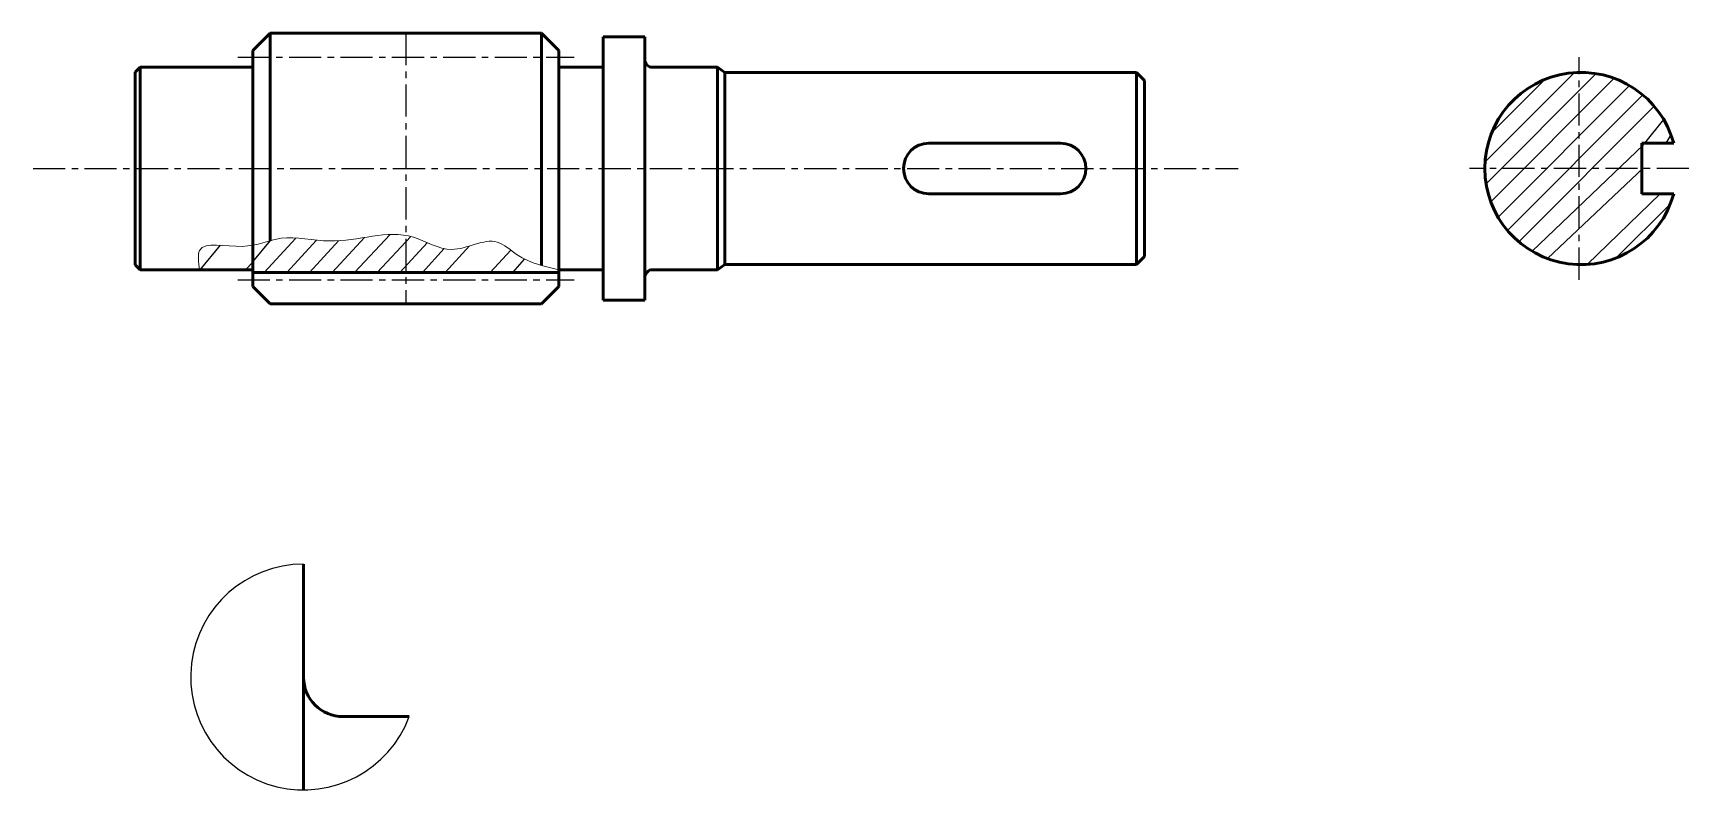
# Model space of a CAD drawing. Header units: millimetres. Extents: x 302815 to 71992263, y 29044 to 35715241.
# Drawn here: x 71991935.3 to 71992262.5, y 35715091.8 to 35715241.4 of the extents above.
import ezdxf

# ---------------------------------------------------------------- set-up
doc = ezdxf.new("R2010")
doc.units = ezdxf.units.MM
doc.header["$LTSCALE"] = 0.2
doc.linetypes.add('CENTER', pattern=[50.800000000000004, 31.75, -6.35, 6.35, -6.35])
for name, color, linetype, lineweight in [('_Kreskowanie', 1, 'Continuous', 25), ('_Linie cienkie', 5, 'Continuous', 25), ('_Linie grube', 7, 'Continuous', 50), ('_Osie symetrii', 4, 'CENTER', 25), ('kontur', 10, 'Continuous', 15)]:
    doc.layers.add(name, color=color, linetype=linetype, lineweight=lineweight)
pattern_1 = [(45, (0, 0), (-2.245064030267288, 2.245064030267288), [])]

msp = doc.modelspace()

# ---------------------------------------------------------------- hatches: boundary and pattern name
at = {"layer": '_Kreskowanie'}
h = msp.add_hatch(dxfattribs=at)
h.set_pattern_fill('ANSI31', color=256)
h.set_pattern_definition(pattern_1)
h.paths.add_polyline_path([(71992253.51500355, 35715219.60640284), (71992259.51500355, 35715219.60640284, 7.466060559887872), (71992259.51500355, 35715209.60640284), (71992253.51500358, 35715209.60640284)])
h = msp.add_hatch(dxfattribs=at)
h.set_pattern_fill('ANSI31', color=256)
h.set_pattern_definition(pattern_1)
edge = h.paths.add_edge_path()
edge.add_spline(control_points=[(71992035.76305294, 35715195.43408591), (71992034.07575834, 35715195.91384044), (71992030.99218632, 35715197.1057492), (71992025.98632877, 35715201.98237838), (71992018.1500988, 35715196.68578344), (71992012.46954973, 35715200.60507149), (71992009.4456396, 35715201.29370684), (71992008.95055294, 35715201.37633244)], knot_values=[44.75371704849051, 44.75371704849051, 44.75371704849051, 44.75371704849051, 50.00584686693831, 54.66736186788055, 63.79014468421086, 71.73827562631607, 73.28272039727449, 73.28272039727449, 73.28272039727449, 73.28272039727449], degree=3, periodic=0)
edge.add_line((71992008.95055294, 35715201.37633244), (71992008.95055294, 35715194.03140284))
edge.add_line((71992008.95055294, 35715194.03140284), (71992039.20055294, 35715194.03140284))
edge.add_line((71992039.20055294, 35715194.03140284), (71992039.20055294, 35715194.60640284))
edge.add_spline(control_points=[(71992039.20055294, 35715194.60640284), (71992038.0467008, 35715194.85962493), (71992036.89284869, 35715195.11284702), (71992035.76305294, 35715195.43408591)], knot_values=[73.28272039727449, 73.28272039727449, 73.28272039727449, 73.28272039727449, 76.79949451033441, 76.79949451033441, 76.79949451033441, 76.79949451033441], degree=3, periodic=0)
edge = h.paths.add_edge_path()
edge.add_spline(control_points=[(71992008.95055293, 35715201.37633245), (71992008.85719018, 35715201.39191387), (71992008.76371734, 35715201.40644921), (71992008.67013624, 35715201.41997376)], knot_values=[44.46246782199223, 44.46246782199223, 44.46246782199223, 44.46246782199223, 44.75371704849051, 44.75371704849051, 44.75371704849051, 44.75371704849051], degree=3, periodic=0)
edge.add_spline(control_points=[(71992008.67013624, 35715201.41997376), (71992008.36798835, 35715201.46364085), (71992008.06471185, 35715201.49677071), (71992007.76036812, 35715201.52055068)], knot_values=[43.52210328739499, 43.52210328739499, 43.52210328739499, 43.52210328739499, 44.46246782199223, 44.46246782199223, 44.46246782199223, 44.46246782199223], degree=3, periodic=0)
edge.add_spline(control_points=[(71992007.76036812, 35715201.52055068), (71992007.36120224, 35715201.55173961), (71992006.96020052, 35715201.5668449), (71992006.55750142, 35715201.56854538)], knot_values=[42.2887562614405, 42.2887562614405, 42.2887562614405, 42.2887562614405, 43.52210328739499, 43.52210328739499, 43.52210328739499, 43.52210328739499], degree=3, periodic=0)
edge.add_spline(control_points=[(71992006.55750142, 35715201.56854538), (71992006.23876949, 35715201.5698913), (71992005.91897424, 35715201.56283972), (71992005.59818432, 35715201.5487189)], knot_values=[41.31257556807487, 41.31257556807487, 41.31257556807487, 41.31257556807487, 42.28875626144049, 42.28875626144049, 42.28875626144049, 42.28875626144049], degree=3, periodic=0)
edge.add_spline(control_points=[(71992005.59818432, 35715201.5487189), (71992005.46822251, 35715201.54299812), (71992005.33809744, 35715201.53611706), (71992005.20781368, 35715201.52816404)], knot_values=[40.91709491280937, 40.91709491280937, 40.91709491280937, 40.91709491280937, 41.31257556807488, 41.31257556807488, 41.31257556807488, 41.31257556807488], degree=3, periodic=0)
edge.add_spline(control_points=[(71992005.20781368, 35715201.52816404), (71992004.65725672, 35715201.49455594), (71992004.10386594, 35715201.44180517), (71992003.54798582, 35715201.37657678)], knot_values=[39.24586105579321, 39.24586105579321, 39.24586105579321, 39.24586105579321, 40.91709491280936, 40.91709491280936, 40.91709491280936, 40.91709491280936], degree=3, periodic=0)
edge.add_spline(control_points=[(71992003.54798582, 35715201.37657678), (71992003.26654749, 35715201.34355209), (71992002.98447105, 35715201.30732898), (71992002.70180124, 35715201.26877243)], knot_values=[38.39972668446539, 38.39972668446539, 38.39972668446539, 38.39972668446539, 39.24586105579322, 39.24586105579322, 39.24586105579322, 39.24586105579322], degree=3, periodic=0)
edge.add_spline(control_points=[(71992002.70180124, 35715201.26877243), (71991999.82125987, 35715200.87586264), (71991993.59346403, 35715199.53124967), (71991985.32000287, 35715201.72855096), (71991980.85026395, 35715199.88266889), (71991978.8983465, 35715199.4920589)], knot_values=[14.39990646635788, 14.39990646635788, 14.39990646635788, 14.39990646635788, 23.02242288855373, 32.65154528691544, 38.39972668446539, 38.39972668446539, 38.39972668446539, 38.39972668446539], degree=3, periodic=0)
edge.add_spline(control_points=[(71991978.89735542, 35715199.49186061), (71991978.83207399, 35715199.47880077), (71991978.76647809, 35715199.46607594), (71991978.70055288, 35715199.45371432)], knot_values=[14.20669633559945, 14.20669633559945, 14.20669633559945, 14.20669633559945, 14.39893361314002, 14.39893361314002, 14.39893361314002, 14.39893361314002], degree=3, periodic=0)
edge.add_line((71991978.70055294, 35715199.45371433), (71991978.70055294, 35715194.03140284))
edge.add_line((71991978.70055294, 35715194.03140284), (71992008.95055294, 35715194.03140284))
edge.add_line((71992008.95055294, 35715194.03140284), (71992008.95055294, 35715201.37633245))
h = msp.add_hatch(dxfattribs=at)
h.set_pattern_fill('ANSI31', color=256)
h.set_pattern_definition(pattern_1)
edge = h.paths.add_edge_path()
edge.add_spline(control_points=[(71991978.70055294, 35715199.45371433), (71991978.03447941, 35715199.32881898), (71991974.29276088, 35715198.85919079), (71991967.26051585, 35715200.80495732), (71991967.96384807, 35715196.04857764), (71991968.18291986, 35715194.56707494)], knot_values=[0, 0, 0, 0, 1.942263968775981, 10.38660817258122, 14.20669633559945, 14.20669633559945, 14.20669633559945, 14.20669633559945], degree=3, periodic=0)
edge.add_line((71991968.18291986, 35715194.56707494), (71991971.97245055, 35715194.56707494))
edge.add_line((71991971.97245055, 35715194.56707494), (71991978.70055294, 35715194.56707494))
edge.add_line((71991978.70055294, 35715194.56707494), (71991978.70055294, 35715199.45371433))

# ---------------------------------------------------------------- linework, layer by layer
at = {"layer": '_Linie cienkie'}
msp.add_arc((71991988.7168498, 35715114.08492599), 22.30916718896754, 90.00000015308032, 339.4668248713605, dxfattribs=at)
at = {"layer": '_Linie grube'}
for p, q in [((71991982.13805294, 35715241.37140284), (71991978.70055294, 35715237.93390285)), ((71992035.76305294, 35715241.37140284), (71991982.13805294, 35715241.37140284)), ((71991982.13805294, 35715239.12140284), (71991982.13805294, 35715241.37140284)), ((71991982.13805294, 35715200.34034728), (71991982.13805294, 35715241.37140284)), ((71991982.13805294, 35715241.37140284), (71992035.76305294, 35715241.37140284)), ((71992035.76305294, 35715239.12140284), (71992035.76305294, 35715241.37140284)), ((71992035.76305294, 35715241.37140284), (71992039.20055294, 35715237.93390285)), ((71992035.76305294, 35715195.43408591), (71992035.76305294, 35715241.37140284)), ((71991978.70055294, 35715237.93390285), (71991978.70055294, 35715191.27890282)), ((71991978.70055294, 35715191.27890282), (71991978.70055294, 35715237.93390285)), ((71991978.70055294, 35715191.27890284), (71991978.70055294, 35715237.93390286)), ((71991978.70055294, 35715237.93390286), (71991978.70055294, 35715191.27890284)), ((71991982.13805294, 35715239.12140284), (71991982.13805294, 35715200.34034728)), ((71992035.76305294, 35715239.12140284), (71992035.76305294, 35715195.43408591)), ((71992039.20055294, 35715194.60640284), (71992039.20055294, 35715237.93390284)), ((71992039.20055294, 35715237.93390285), (71992039.20055294, 35715191.27890282)), ((71992039.20055294, 35715191.27890282), (71992039.20055294, 35715237.93390285)), ((71992039.20055294, 35715191.27890284), (71992039.20055294, 35715237.93390286)), ((71992039.20055294, 35715237.93390286), (71992039.20055294, 35715191.27890284)), ((71992047.95055294, 35715240.60640284), (71992047.95055294, 35715234.60640284)), ((71992056.15300795, 35715240.60640284), (71992047.95055294, 35715240.60640284)), ((71992056.15300795, 35715236.17138945), (71992056.15300795, 35715240.60640284)), ((71991956.43175256, 35715234.64573075), (71991955.43175256, 35715233.64573076)), ((71991971.97245055, 35715234.64573075), (71991956.43175256, 35715234.64573075)), ((71991956.43175256, 35715234.64573075), (71991956.43175256, 35715194.56707494)), ((71991971.97245055, 35715234.64573075), (71991978.70055294, 35715234.64573075)), ((71992039.20055294, 35715234.60640284), (71992047.95055294, 35715234.60640284)), ((71992047.95055294, 35715194.60640284), (71992047.95055294, 35715234.60640284)), ((71992056.15300795, 35715188.60640284), (71992056.15300795, 35715236.17138945)), ((71992057.71799456, 35715234.60640284), (71992070.55055295, 35715234.60640284)), ((71992070.55055295, 35715234.60640284), (71992070.55055295, 35715194.60640284)), ((71992071.95055294, 35715233.60640284), (71992070.55055295, 35715234.60640284)), ((71991955.43175256, 35715233.64573076), (71991955.43175256, 35715195.56707493)), ((71992071.95055294, 35715233.60640284), (71992071.95055294, 35715195.60640284)), ((71992096.95044917, 35715233.60640284), (71992071.95055294, 35715233.60640284)), ((71992096.95044917, 35715233.60640284), (71992126.44603354, 35715233.60640284)), ((71992126.44603354, 35715233.60640284), (71992153.35055295, 35715233.60640284)), ((71992153.35055295, 35715233.60640284), (71992154.95055294, 35715232.00640284)), ((71992153.35055295, 35715233.60640284), (71992153.35055295, 35715209.60640284)), ((71992154.95055294, 35715232.00640284), (71992154.95055294, 35715197.20640284)), ((71992135.58487478, 35715219.60640284), (71992112.29016855, 35715219.60640284)), ((71992137.74461588, 35715219.60640284), (71992135.58487478, 35715219.60640284)), ((71992138.35055295, 35715219.60640284), (71992137.74461588, 35715219.60640284)), ((71992259.51500355, 35715219.60640284), (71992253.18470076, 35715219.60640284)), ((71992253.18470076, 35715219.60640284), (71992253.18470079, 35715209.60640284)), ((71992112.29016855, 35715209.60640284), (71992131.85178381, 35715209.60640284)), ((71992138.35055295, 35715209.60640284), (71992131.85178381, 35715209.60640284)), ((71992153.35055295, 35715209.60640284), (71992153.35055295, 35715195.60640284)), ((71992253.18470079, 35715209.60640284), (71992259.51500355, 35715209.60640284)), ((71992047.95055294, 35715203.16824459), (71992047.95055294, 35715188.60640285)), ((71991956.43175256, 35715194.56707494), (71991955.43175256, 35715195.56707493)), ((71992071.95055294, 35715195.60640284), (71992070.55055295, 35715194.60640284)), ((71992096.95044917, 35715195.60640284), (71992071.95055294, 35715195.60640284)), ((71992098.95055294, 35715195.60640284), (71992096.95044917, 35715195.60640284)), ((71992098.95055294, 35715195.60640284), (71992131.90536575, 35715195.60640284)), ((71992131.90536575, 35715195.60640284), (71992153.35055295, 35715195.60640284)), ((71992153.35055295, 35715195.60640284), (71992154.95055294, 35715197.20640284)), ((71991971.97245055, 35715194.56707494), (71991956.43175256, 35715194.56707494)), ((71991971.97245055, 35715194.56707494), (71991978.70055294, 35715194.56707494)), ((71991978.70055294, 35715194.60640284), (71991978.70055294, 35715191.27890283)), ((71991978.70055294, 35715194.03140284), (71992039.20055294, 35715194.03140284)), ((71992039.20055294, 35715194.60640284), (71992047.95055294, 35715194.60640284)), ((71992039.20055294, 35715194.60640284), (71992039.20055296, 35715191.27890284)), ((71992057.71799456, 35715194.60640284), (71992070.55055295, 35715194.60640284)), ((71991982.13805294, 35715187.84140284), (71991978.70055294, 35715191.27890284)), ((71992035.76305294, 35715187.84140284), (71992039.20055294, 35715191.27890284)), ((71992008.95055294, 35715187.84140284), (71991982.13805294, 35715187.84140284)), ((71992035.76305294, 35715187.84140284), (71991982.13805294, 35715187.84140284)), ((71991982.13805294, 35715187.84140284), (71992035.76305294, 35715187.84140284)), ((71992008.95055294, 35715187.84140284), (71992035.76305294, 35715187.84140284)), ((71992008.95055294, 35715187.84140284), (71992035.76305294, 35715187.84140284)), ((71992056.15300795, 35715188.60640284), (71992047.95055294, 35715188.60640284)), ((71991988.71684974, 35715114.08492599), (71991988.71684974, 35715136.39409318)), ((71991988.71684974, 35715091.7757588), (71991988.71684974, 35715114.08492599)), ((71991996.5417828, 35715106.25999296), (71992009.60869902, 35715106.25999296))]:
    msp.add_line(p, q, dxfattribs=at)
for centre, radius, start, end in [((71992057.71799456, 35715236.17138945), 1.56498659701758, 180, 270), ((71992241.18470076, 35715214.60640284), 19.00000000745058, 15.2575233042092, 344.7424767391424), ((71992112.29016855, 35715214.60640284), 5, 90, 270), ((71992138.35055295, 35715214.60640284), 5, 270, 90), ((71992057.71799456, 35715193.04141624), 1.56498659701758, 90, 180), ((71991996.5417828, 35715114.08492599), 7.8249329850879, 180, 270)]:
    msp.add_arc(centre, radius, start, end, dxfattribs=at)
at = {"layer": '_Osie symetrii'}
for p, q in [((71992008.95055294, 35715241.37140284), (71992008.95055294, 35715187.84140284)), ((71991975.70055294, 35715236.60640285), (71992042.20055294, 35715236.60640286)), ((71992240.84985214, 35715192.60935368), (71992240.84985214, 35715236.603452)), ((71991935.27117348, 35715214.60640284), (71992173.44450398, 35715214.60640284)), ((71992262.51500355, 35715214.60640287), (71992219.18470076, 35715214.60640285)), ((71991975.70055294, 35715192.60640284), (71992042.20055294, 35715192.60640283))]:
    msp.add_line(p, q, dxfattribs=at)
at = {"layer": 'kontur'}
msp.add_spline([(71991968.18291986, 35715194.56707494), (71991968.18291986, 35715198.3871631), (71991976.58615848, 35715199.21934677), (71991984.30808298, 35715200.80802736), (71991993.92263174, 35715200.27845173), (71992010.42625415, 35715201.03494867), (71992017.99675122, 35715198.6141307), (71992027.00559029, 35715200.05148414), (71992030.94226624, 35715197.55502573), (71992039.20055294, 35715194.60640284)], degree=3, dxfattribs=at)

doc.saveas('drawing.dxf')
